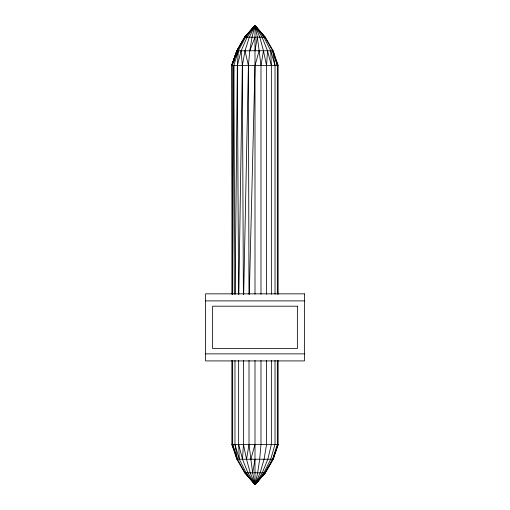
<?xml version="1.0" encoding="UTF-8"?>
<svg xmlns="http://www.w3.org/2000/svg" width="510" height="510" viewBox="0 0 510 510"><rect width="100%" height="100%" fill="white"/><g stroke="black" fill="none" stroke-linecap="round" stroke-linejoin="round"><path stroke-width="0.76" d="M231.884 294.244L232.05 64.808L236.863 50.79L255 50.751L273.137 50.79L278.128 65.554L278.128 294.244M232.719 294.244L233.816 65.554L238.368 50.79L245.571 37.173L255 25.5L265.283 37.173L273.137 50.79L277.338 65.554L277.338 294.244M235.091 294.244L237.348 65.554L238.368 50.79L231.871 64.808L236.92 50.79L244.723 37.173L255 25.5L265.002 37.173L272.646 50.79L277.338 65.554M238.833 294.283L242.346 65.554L241.102 50.79L247.12 37.173L255 25.5L264.849 37.173M243.684 294.283L248.402 65.554L249.779 50.79L252.042 37.173L255 25.5L263.912 37.173L270.721 50.79L275.03 65.554L275.03 294.244M249.313 294.283L255 65.554L259.137 50.79L257.346 37.173L255 25.5L244.723 37.173L236.901 50.79L231.891 64.885L232.63 294.244M266.564 294.244L266.564 65.554L267.514 50.79L262.089 37.173L255 25.5L244.743 37.173L236.914 50.79L231.91 64.948L232.05 65.554L278.128 65.554L275.54 58.911M231.871 360.449L231.871 444.446L236.863 459.21L244.717 472.827L265.327 472.776L255 484.5L247.911 472.827L242.486 459.21L243.436 444.446L243.436 360.449M260.986 294.244L260.986 65.554L263.466 50.79L259.8 37.173L255 25.5L244.755 37.173L236.92 50.79L232.05 64.948L233.816 65.554L234.912 294.244M265.283 472.827L273.137 459.249L274.82 453.301L273.124 459.249L265.315 472.776L255 484.5L250.2 472.827L246.534 459.21L249.014 444.446L249.014 360.449M255 50.751L257.346 37.173L265.283 37.173M265.002 472.827L255 484.5L252.654 472.827L255 459.249L273.137 459.249L278.128 444.446L278.128 360.449M256.67 28.095L255 25.5L249.333 37.173L245.004 50.79L242.346 65.554L243.385 294.244M241.102 50.79L237.348 65.554L238.584 294.244M254.617 26.96L255 25.5L255.969 27.559M252.654 472.827L250.863 459.21L255 444.446M273.137 459.249L278.128 444.446L231.871 444.446L234.46 451.089M274.017 455.519L278.128 444.446M249.779 50.79L255 37.224L257.346 37.173M233.931 60.773L232.05 64.808M233.943 60.696L231.871 64.808L233.931 60.741L231.891 64.885L233.816 65.554M233.931 60.645L232.05 65.184L231.871 64.808M255.969 482.441L255 484.5L244.717 472.827M253.961 27.559L255 25.5L255.363 26.96M265.417 472.101L268.821 466.019M253.209 28.095L255 25.5L255 294.244M257.346 481.427L255 484.5L244.998 472.827L237.354 459.21L232.662 444.446L232.662 360.449M258.283 480.197L259.692 478.354M250.021 31.645L251.519 29.797M252.514 28.573L255 25.5M261.426 476.882L255 484.5L245.151 472.827M262.414 475.709L264.881 472.776M264.849 472.827L255 484.5L246.088 472.827L239.279 459.21L234.97 444.446L234.97 360.449M261.522 476.882L255 484.5L253.33 481.905M262.529 475.709L265.034 472.776M244.723 37.173L255 37.224M205.568 300.9L304.432 300.9M205.568 353.863L304.432 353.863M255 459.249L236.863 459.21L232.662 444.446M232.05 65.21L232.05 65.554L231.91 64.948M254.031 482.441L255 484.5L264.97 472.776L272.519 459.249L277.338 444.446L277.338 360.449M267.514 50.79L271.352 65.554L271.352 294.244M238.648 360.449L238.648 444.446L242.486 459.21M254.637 483.04L255 484.5L263.944 472.776L270.708 459.249L275.03 444.446L275.03 360.449M245.004 50.79L248.402 65.554L248.982 294.244M263.466 50.79L266.564 65.554M243.436 444.446L246.534 459.21M272.646 50.79L275.03 65.554M234.97 444.446L237.354 459.21M259.137 50.79L260.986 65.554M249.014 444.446L250.863 459.21M270.721 50.79L271.352 65.554M238.648 444.446L239.279 459.21M271.352 360.449L271.352 444.446L267.827 459.249L262.299 472.776L255 484.5L255 360.449M266.564 360.449L266.564 444.446L264.065 459.249L260.164 472.776L255 484.5L257.671 472.776L259.692 459.249L260.986 444.446L260.986 360.449M255.363 483.034L255 484.5L256.67 481.905L255 484.5L255.363 483.04M255.599 483.034L255 484.5L256.575 481.905L255 484.5L255.599 483.04M304.432 293.837L205.568 293.837L205.568 360.921L304.432 360.921L304.432 293.837M297.368 306.198L212.632 306.198L212.632 348.566L297.368 348.566L297.368 306.198"/></g></svg>
